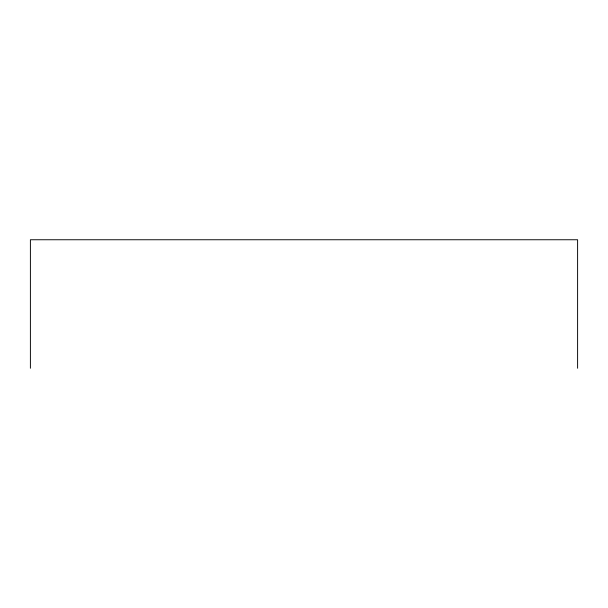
<?xml version="1.0" encoding="UTF-8"?>
<svg xmlns="http://www.w3.org/2000/svg" width="608" height="608" viewBox="0 0 608 608"><rect width="100%" height="100%" fill="white"/><g stroke="black" fill="none" stroke-linecap="round" stroke-linejoin="round"><path stroke-width="0.91" d="M577.6 368.25L577.6 239.75L30.4 239.75L30.4 368.25"/></g></svg>
